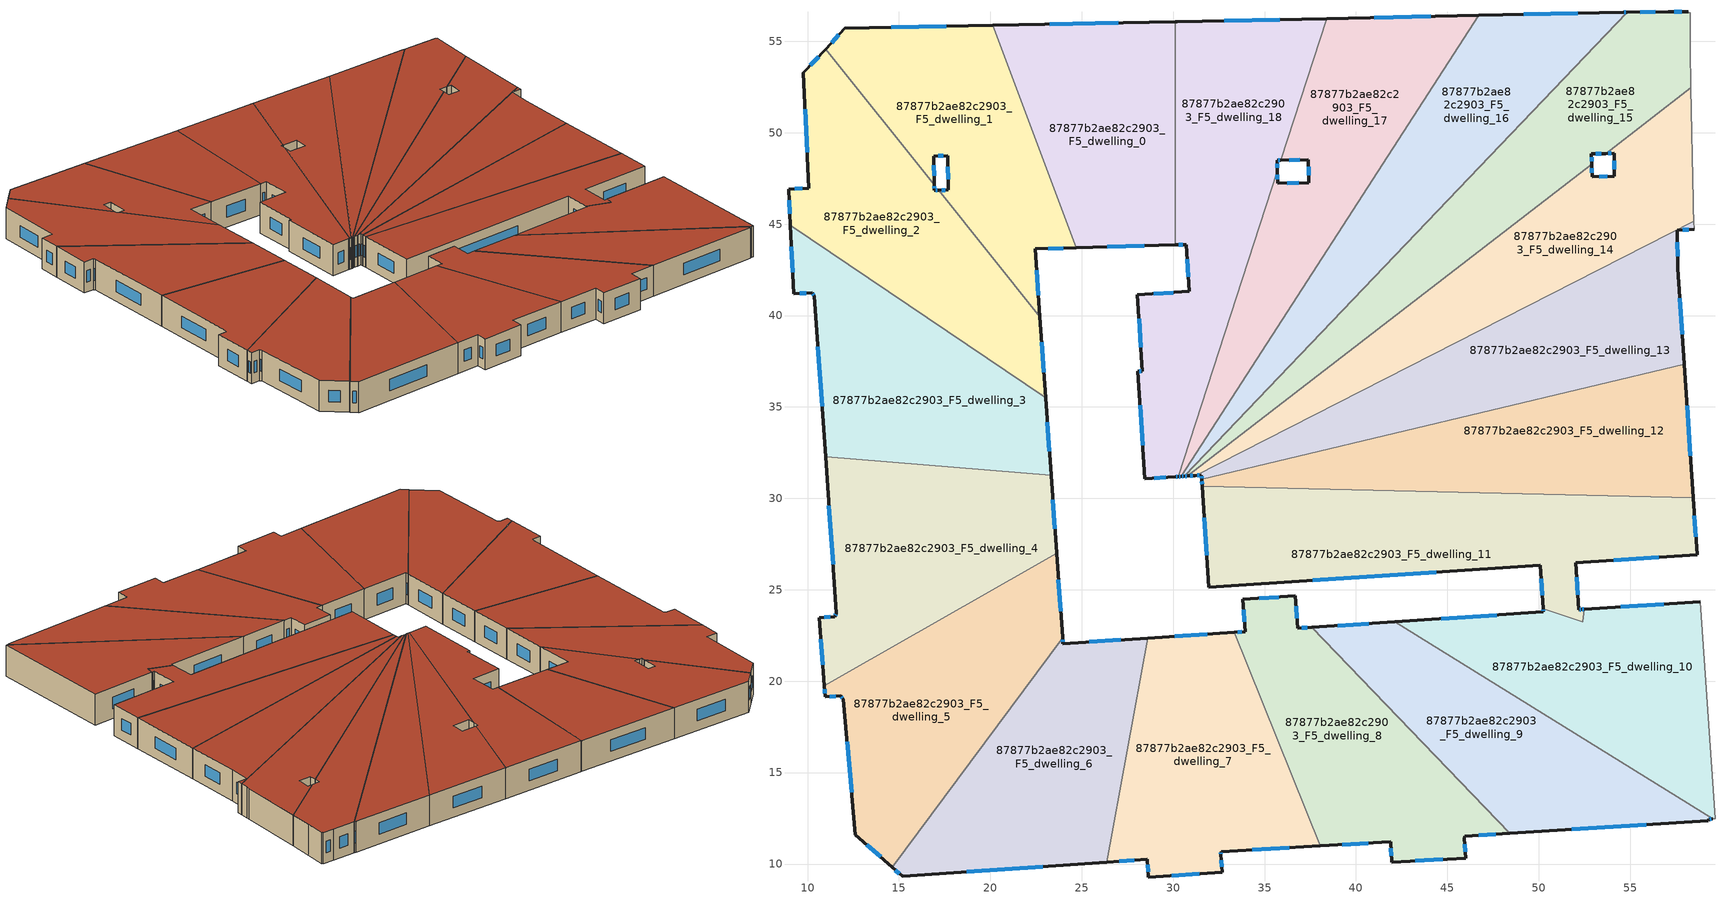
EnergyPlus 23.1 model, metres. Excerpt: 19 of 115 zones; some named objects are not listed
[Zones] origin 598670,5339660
87877b2ae82c2903_F5_dwelling_0
 floor to 87877b2ae82c2903_F4_dwelling_0 (EU_floor_Construction): 30.12,56.07 30.12,43.87 24.7,43.71 20.13,55.88 z15
 wall outside (EU_wall_Construction): 24.7,43.71 30.12,43.87 / 30.12,56.07 20.13,55.88 z15:18
 wall to 87877b2ae82c2903_F5_dwelling_18 (EU_wall_Construction): 30.12,43.87 30.12,56.07 z15:18
 wall to 87877b2ae82c2903_F5_dwelling_1 (EU_wall_Construction): 20.13,55.88 24.7,43.71 z15:18
 window (EU_Window_Construction): 26.4,43.76 28.42,43.82 / 26.99,56.01 23.26,55.94 z15.94:17.06
 roof outside (EU_roof_Construction): 30.12,43.87 30.12,56.07 20.13,55.88 24.7,43.71 z18
87877b2ae82c2903_F5_dwelling_1
 floor to 87877b2ae82c2903_F4_dwelling_1 (EU_floor_Construction): 20.13,55.88 24.7,43.71 22.45,43.64 22.72,39.94 17.17,46.86 17.71,46.87 17.67,48.74 16.9,48.73 16.93,47.16 10.99,54.58 12.05,55.72 z15
 wall outside (EU_wall_Construction): 22.72,39.94 22.45,43.64 24.7,43.71 / 16.93,47.16 16.9,48.73 17.67,48.74 17.71,46.87 17.17,46.86 / 20.13,55.88 12.05,55.72 10.99,54.58 z15:18
 wall to 87877b2ae82c2903_F5_dwelling_2 (EU_wall_Construction): 17.17,46.86 22.72,39.94 / 10.99,54.58 16.93,47.16 z15:18
 window (EU_Window_Construction): 22.63,41.1 22.54,42.48 / 17.54,46.87 17.34,46.86 / 17.68,48.15 17.7,47.46 / 17.14,48.73 17.42,48.73 / 16.92,47.65 16.91,48.23 / 11.71,55.36 11.32,54.93 / 17.6,55.83 14.58,55.77 / 23.16,43.66 24,43.69 z15.94:17.06
 roof outside (EU_roof_Construction): 22.72,39.94 22.45,43.64 24.7,43.71 20.13,55.88 12.05,55.72 10.99,54.58 16.93,47.16 16.9,48.73 17.67,48.74 17.71,46.87 17.17,46.86 z18
87877b2ae82c2903_F5_dwelling_10
 floor to 87877b2ae82c2903_F4_dwelling_10 (EU_floor_Construction): 58.83,24.35 59.64,12.47 59.5,12.47 42.12,23.25 50.25,23.79 50.23,23.96 52.4,23.24 52.5,23.93 z15
 wall outside (EU_wall_Construction): 50.23,23.96 50.25,23.79 42.12,23.25 / 58.83,24.35 52.5,23.93 z15:18
 wall to 87877b2ae82c2903_F5_dwelling_11 (EU_wall_Construction): 52.5,23.93 52.4,23.24 52.38,23.25 50.23,23.96 z15:18
 wall adiabatic (EU_wall_Construction): 59.5,12.47 59.64,12.47 58.83,24.35 z15:18
 wall to 87877b2ae82c2903_F5_dwelling_9 (EU_wall_Construction): 42.12,23.25 59.5,12.47 z15:18
 window (EU_Window_Construction): 47.7,23.62 44.67,23.42 / 50.24,23.91 50.24,23.84 / 56.85,24.22 54.49,24.06 z15.94:17.06
 roof outside (EU_roof_Construction): 59.64,12.47 58.83,24.35 52.5,23.93 52.4,23.24 50.23,23.96 50.25,23.79 42.12,23.25 59.5,12.47 z18
87877b2ae82c2903_F5_dwelling_11
 floor to 87877b2ae82c2903_F4_dwelling_11 (EU_floor_Construction): 58.45,30.03 58.66,26.92 52.01,26.48 52.18,23.91 52.33,23.92 52.5,23.93 52.4,23.24 52.38,23.25 50.23,23.96 50.07,26.35 31.95,25.15 31.59,30.66 z15
 wall outside (EU_wall_Construction): 31.59,30.66 31.95,25.15 50.07,26.35 50.23,23.96 / 52.5,23.93 52.33,23.92 52.18,23.91 52.01,26.48 58.66,26.92 58.45,30.03 z15:18
 wall to 87877b2ae82c2903_F5_dwelling_12 (EU_wall_Construction): 58.45,30.03 31.59,30.66 z15:18
 window (EU_Window_Construction): 50.12,25.6 50.18,24.71 / 37.63,25.53 44.39,25.97 / 31.7,28.94 31.84,26.88 / 58.59,27.89 58.52,29.06 / 54.09,26.62 56.58,26.78 / 52.13,24.72 52.06,25.68 / 52.28,23.92 52.23,23.92 / 52.45,23.93 52.38,23.93 z15.94:17.06
 roof outside (EU_roof_Construction): 58.66,26.92 58.45,30.03 31.59,30.66 31.95,25.15 50.07,26.35 50.23,23.96 52.38,23.25 52.4,23.24 52.5,23.93 52.33,23.92 52.18,23.91 52.01,26.48 z18
87877b2ae82c2903_F5_dwelling_12
 floor to 87877b2ae82c2903_F4_dwelling_12 (EU_floor_Construction): 57.95,37.35 58.45,30.03 31.59,30.66 31.56,31.04 z15
 wall outside (EU_wall_Construction): 31.56,31.04 31.59,30.66 / 58.45,30.03 57.95,37.35 z15:18
 wall to 87877b2ae82c2903_F5_dwelling_13 (EU_wall_Construction): 57.95,37.35 31.56,31.04 z15:18
 window (EU_Window_Construction): 31.57,30.92 31.58,30.78 / 58.29,32.33 58.11,35.05 z15.94:17.06
 roof outside (EU_roof_Construction): 58.45,30.03 57.95,37.35 31.56,31.04 31.59,30.66 z18
87877b2ae82c2903_F5_dwelling_13
 floor to 87877b2ae82c2903_F4_dwelling_13 (EU_floor_Construction): 58.48,45.16 58.49,44.71 57.58,44.67 57.6,42.58 57.95,37.35 31.56,31.04 31.55,31.27 31.2,31.25 z15
 wall outside (EU_wall_Construction): 57.95,37.35 57.6,42.58 57.58,44.67 58.49,44.71 / 31.2,31.25 31.55,31.27 31.56,31.04 z15:18
 wall to 87877b2ae82c2903_F5_dwelling_14 (EU_wall_Construction): 58.48,45.16 31.2,31.25 z15:18
 wall adiabatic (EU_wall_Construction): 58.49,44.71 58.48,45.16 z15:18
 window (EU_Window_Construction): 57.59,43.24 57.59,44.02 / 57.84,38.99 57.71,40.94 / 31.55,31.2 31.56,31.11 / 31.31,31.26 31.44,31.27 / 57.87,44.69 58.21,44.7 z15.94:17.06
 roof outside (EU_roof_Construction): 57.95,37.35 57.6,42.58 57.58,44.67 58.49,44.71 58.48,45.16 31.2,31.25 31.55,31.27 31.56,31.04 z18
87877b2ae82c2903_F5_dwelling_14
 floor to 87877b2ae82c2903_F4_dwelling_14 (EU_floor_Construction): 58.32,52.46 58.45,46.28 58.46,45.89 58.48,45.16 31.2,31.25 30.8,31.22 52.9,48.27 52.91,47.59 54.14,47.61 54.12,48.87 53.67,48.86 z15
 wall outside (EU_wall_Construction): 30.8,31.22 31.2,31.25 / 53.67,48.86 54.12,48.87 54.14,47.61 52.91,47.59 52.9,48.27 z15:18
 wall adiabatic (EU_wall_Construction): 58.48,45.16 58.46,45.89 58.45,46.28 58.32,52.46 z15:18
 wall to 87877b2ae82c2903_F5_dwelling_15 (EU_wall_Construction): 52.9,48.27 30.8,31.22 / 58.32,52.46 53.67,48.86 z15:18
 window (EU_Window_Construction): 30.93,31.23 31.08,31.24 / 52.91,47.8 52.9,48.06 / 53.76,47.61 53.3,47.6 / 54.13,48.48 54.13,48.01 / 53.81,48.87 53.98,48.87 z15.94:17.06
 roof outside (EU_roof_Construction): 58.48,45.16 58.46,45.89 58.45,46.28 58.32,52.46 53.67,48.86 54.12,48.87 54.14,47.61 52.91,47.59 52.9,48.27 30.8,31.22 31.2,31.25 z18
87877b2ae82c2903_F5_dwelling_15
 floor to 87877b2ae82c2903_F4_dwelling_15 (EU_floor_Construction): 58.29,56.56 58.28,54.58 58.32,52.46 53.67,48.86 52.88,48.84 52.9,48.27 30.8,31.22 30.61,31.21 54.84,56.59 57.08,56.61 58.18,56.63 58.18,56.56 z15
 wall outside (EU_wall_Construction): 52.9,48.27 52.88,48.84 53.67,48.86 / 30.61,31.21 30.8,31.22 / 58.18,56.63 57.08,56.61 54.84,56.59 z15:18
 wall adiabatic (EU_wall_Construction): 58.32,52.46 58.28,54.58 58.29,56.56 58.18,56.56 58.18,56.63 z15:18
 wall to 87877b2ae82c2903_F5_dwelling_16 (EU_wall_Construction): 54.84,56.59 30.61,31.21 z15:18
 window (EU_Window_Construction): 53.13,48.85 53.42,48.86 / 52.89,48.45 52.88,48.66 / 30.67,31.22 30.74,31.22 / 56.38,56.61 55.54,56.6 / 57.83,56.62 57.42,56.62 z15.94:17.06
 roof outside (EU_roof_Construction): 52.9,48.27 52.88,48.84 53.67,48.86 58.32,52.46 58.28,54.58 58.29,56.56 58.18,56.56 58.18,56.63 57.08,56.61 54.84,56.59 30.61,31.21 30.8,31.22 z18
87877b2ae82c2903_F5_dwelling_16
 floor to 87877b2ae82c2903_F4_dwelling_16 (EU_floor_Construction): 54.84,56.59 30.61,31.21 30.44,31.2 46.7,56.42 54.61,56.59 z15
 wall outside (EU_wall_Construction): 30.44,31.2 30.61,31.21 / 54.84,56.59 54.61,56.59 46.7,56.42 z15:18
 wall to 87877b2ae82c2903_F5_dwelling_17 (EU_wall_Construction): 46.7,56.42 30.44,31.2 z15:18
 window (EU_Window_Construction): 30.5,31.2 30.56,31.21 / 52.13,56.54 49.18,56.47 / 54.77,56.59 54.68,56.59 z15.94:17.06
 roof outside (EU_roof_Construction): 30.61,31.21 54.84,56.59 54.61,56.59 46.7,56.42 30.44,31.2 z18
87877b2ae82c2903_F5_dwelling_17
 floor to 87877b2ae82c2903_F4_dwelling_17 (EU_floor_Construction): 46.7,56.42 30.44,31.2 30.28,31.19 35.7,47.91 35.71,47.23 37.42,47.27 37.4,48.53 35.89,48.5 38.4,56.25 z15
 wall outside (EU_wall_Construction): 30.28,31.19 30.44,31.2 / 35.89,48.5 37.4,48.53 37.42,47.27 35.71,47.23 35.7,47.91 / 46.7,56.42 38.4,56.25 z15:18
 wall to 87877b2ae82c2903_F5_dwelling_18 (EU_wall_Construction): 35.7,47.91 30.28,31.19 / 38.4,56.25 35.89,48.5 z15:18
 window (EU_Window_Construction): 30.33,31.19 30.39,31.2 / 35.71,47.44 35.7,47.7 / 36.88,47.26 36.25,47.25 / 37.4,48.14 37.41,47.67 / 36.36,48.51 36.92,48.52 / 44.1,56.37 41,56.3 z15.94:17.06
 roof outside (EU_roof_Construction): 30.44,31.2 46.7,56.42 38.4,56.25 35.89,48.5 37.4,48.53 37.42,47.27 35.71,47.23 35.7,47.91 30.28,31.19 z18
87877b2ae82c2903_F5_dwelling_18
 floor to 87877b2ae82c2903_F4_dwelling_18 (EU_floor_Construction): 38.4,56.25 35.89,48.5 35.69,48.49 35.7,47.91 30.28,31.19 30.12,31.18 28.45,31.07 28.07,36.94 28.32,36.96 28.05,41.13 30.89,41.32 30.72,43.89 30.12,43.87 30.12,56.07 30.23,56.07 z15
 wall outside (EU_wall_Construction): 30.12,43.87 30.72,43.89 30.89,41.32 28.05,41.13 28.32,36.96 28.07,36.94 28.45,31.07 30.12,31.18 30.28,31.19 / 38.4,56.25 30.23,56.07 30.12,56.07 / 35.7,47.91 35.69,48.49 35.89,48.5 z15:18
 window (EU_Window_Construction): 28.13,39.83 28.23,38.27 / 30,41.26 28.94,41.19 / 30.77,43.08 30.84,42.12 / 30.31,43.87 30.53,43.88 / 35.84,56.19 32.79,56.12 / 35.75,48.49 35.83,48.5 / 35.69,48.09 35.69,48.31 / 30.17,31.18 30.23,31.19 / 28.97,31.1 29.6,31.14 / 28.19,35.1 28.33,32.91 / 28.24,36.95 28.15,36.95 z15.94:17.06
 roof outside (EU_roof_Construction): 30.28,31.19 35.7,47.91 35.69,48.49 35.89,48.5 38.4,56.25 30.23,56.07 30.12,56.07 30.12,43.87 30.72,43.89 30.89,41.32 28.05,41.13 28.32,36.96 28.07,36.94 28.45,31.07 30.12,31.18 z18
87877b2ae82c2903_F5_dwelling_2
 floor to 87877b2ae82c2903_F4_dwelling_2 (EU_floor_Construction): 16.93,47.16 16.94,46.86 17.17,46.86 22.72,39.94 23.03,35.49 9.06,44.94 8.96,46.92 10.07,46.97 9.78,53.27 10.99,54.58 z15
 wall outside (EU_wall_Construction): 10.99,54.58 9.78,53.27 10.07,46.97 8.96,46.92 9.06,44.94 / 17.17,46.86 16.94,46.86 16.93,47.16 / 23.03,35.49 22.72,39.94 z15:18
 wall to 87877b2ae82c2903_F5_dwelling_3 (EU_wall_Construction): 9.06,44.94 23.03,35.49 z15:18
 window (EU_Window_Construction): 9.87,51.3 9.98,48.94 / 10.61,54.17 10.16,53.68 / 16.94,46.95 16.93,47.06 / 17.1,46.86 17.01,46.86 / 22.93,36.89 22.81,38.54 / 8.99,46.3 9.03,45.56 / 9.72,46.95 9.31,46.93 z15.94:17.06
 roof outside (EU_roof_Construction): 23.03,35.49 22.72,39.94 17.17,46.86 16.94,46.86 16.93,47.16 10.99,54.58 9.78,53.27 10.07,46.97 8.96,46.92 9.06,44.94 z18
87877b2ae82c2903_F5_dwelling_3
 floor to 87877b2ae82c2903_F4_dwelling_3 (EU_floor_Construction): 23.03,35.49 23.32,31.26 10.98,32.27 10.37,41.06 10.25,41.24 9.25,41.19 9.06,44.94 z15
 wall outside (EU_wall_Construction): 9.06,44.94 9.25,41.19 10.25,41.24 10.37,41.06 10.98,32.27 / 23.32,31.26 23.03,35.49 z15:18
 wall to 87877b2ae82c2903_F5_dwelling_4 (EU_wall_Construction): 10.98,32.27 23.32,31.26 z15:18
 window (EU_Window_Construction): 9.56,41.21 9.93,41.23 / 9.12,43.76 9.19,42.37 / 23.23,32.58 23.12,34.16 / 10.56,38.31 10.79,35.03 / 10.29,41.19 10.33,41.12 z15.94:17.06
 roof outside (EU_roof_Construction): 23.32,31.26 23.03,35.49 9.06,44.94 9.25,41.19 10.25,41.24 10.37,41.06 10.98,32.27 z18
87877b2ae82c2903_F5_dwelling_4
 floor to 87877b2ae82c2903_F4_dwelling_4 (EU_floor_Construction): 23.32,31.26 23.62,26.99 10.92,19.74 10.65,23.47 11.49,23.54 11.58,23.73 10.98,32.27 z15
 wall outside (EU_wall_Construction): 10.98,32.27 11.58,23.73 11.49,23.54 10.65,23.47 10.92,19.74 / 23.62,26.99 23.32,31.26 z15:18
 wall to 87877b2ae82c2903_F5_dwelling_5 (EU_wall_Construction): 10.92,19.74 23.62,26.99 z15:18
 window (EU_Window_Construction): 11.55,23.67 11.52,23.6 / 11.17,29.59 11.39,26.41 / 23.53,28.33 23.42,29.92 / 10.73,22.3 10.83,20.91 / 11.23,23.51 10.91,23.49 z15.94:17.06
 roof outside (EU_roof_Construction): 23.62,26.99 23.32,31.26 10.98,32.27 11.58,23.73 11.49,23.54 10.65,23.47 10.92,19.74 z18
87877b2ae82c2903_F5_dwelling_5
 floor to 87877b2ae82c2903_F4_dwelling_5 (EU_floor_Construction): 23.62,26.99 23.95,22.38 14.63,9.83 12.62,11.6 11.95,19.01 11.81,19.2 10.96,19.14 10.92,19.74 z15
 wall outside (EU_wall_Construction): 10.92,19.74 10.96,19.14 11.81,19.2 11.95,19.01 12.62,11.6 14.63,9.83 / 23.95,22.38 23.62,26.99 z15:18
 wall to 87877b2ae82c2903_F5_dwelling_6 (EU_wall_Construction): 14.63,9.83 23.95,22.38 z15:18
 window (EU_Window_Construction): 11.86,19.14 11.91,19.07 / 11.23,19.16 11.54,19.18 / 10.93,19.55 10.95,19.33 / 23.85,23.83 23.72,25.55 / 13.25,11.04 14,10.39 / 12.16,16.69 12.41,13.92 z15.94:17.06
 roof outside (EU_roof_Construction): 14.63,9.83 23.95,22.38 23.62,26.99 10.92,19.74 10.96,19.14 11.81,19.2 11.95,19.01 12.62,11.6 z18
87877b2ae82c2903_F5_dwelling_6
 floor to 87877b2ae82c2903_F4_dwelling_6 (EU_floor_Construction): 28.6,22.36 26.36,10.11 15.21,9.32 14.63,9.83 23.95,22.38 23.97,22.05 z15
 wall outside (EU_wall_Construction): 28.6,22.36 23.97,22.05 23.95,22.38 / 14.63,9.83 15.21,9.32 26.36,10.11 z15:18
 wall to 87877b2ae82c2903_F5_dwelling_7 (EU_wall_Construction): 26.36,10.11 28.6,22.36 z15:18
 window (EU_Window_Construction): 23.96,22.16 23.95,22.28 / 27.15,22.26 25.42,22.15 / 18.71,9.57 22.87,9.86 / 14.81,9.67 15.03,9.48 z15.94:17.06
 roof outside (EU_roof_Construction): 26.36,10.11 28.6,22.36 23.97,22.05 23.95,22.38 14.63,9.83 15.21,9.32 z18
87877b2ae82c2903_F5_dwelling_7
 floor to 87877b2ae82c2903_F4_dwelling_7 (EU_floor_Construction): 33.35,22.67 38.05,10.99 32.62,10.67 32.61,10.52 32.69,9.56 28.65,9.27 28.58,10.26 26.36,10.11 28.6,22.36 z15
 wall outside (EU_wall_Construction): 26.36,10.11 28.58,10.26 28.65,9.27 32.69,9.56 32.61,10.52 32.62,10.67 38.05,10.99 / 33.35,22.67 28.6,22.36 z15:18
 wall to 87877b2ae82c2903_F5_dwelling_8 (EU_wall_Construction): 38.05,10.99 33.35,22.67 z15:18
 window (EU_Window_Construction): 32.66,9.86 32.63,10.22 / 29.92,9.36 31.42,9.47 / 28.6,9.95 28.63,9.58 / 27.06,10.16 27.88,10.22 / 31.86,22.57 30.09,22.45 / 34.32,10.77 36.34,10.89 / 32.61,10.57 32.62,10.62 z15.94:17.06
 roof outside (EU_roof_Construction): 38.05,10.99 33.35,22.67 28.6,22.36 26.36,10.11 28.58,10.26 28.65,9.27 32.69,9.56 32.61,10.52 32.62,10.67 z18
87877b2ae82c2903_F5_dwelling_8
 floor to 87877b2ae82c2903_F4_dwelling_8 (EU_floor_Construction): 37.57,22.95 48.4,11.68 45.96,11.52 45.94,11.42 46,10.33 41.96,10.1 41.89,11.21 38.05,10.99 33.35,22.67 33.94,22.71 33.82,24.47 36.68,24.66 36.8,22.9 z15
 wall outside (EU_wall_Construction): 38.05,10.99 41.89,11.21 41.96,10.1 46,10.33 45.94,11.42 45.96,11.52 48.4,11.68 / 37.57,22.95 36.8,22.9 36.68,24.66 33.82,24.47 33.94,22.71 33.35,22.67 z15:18
 wall to 87877b2ae82c2903_F5_dwelling_9 (EU_wall_Construction): 48.4,11.68 37.57,22.95 z15:18
 window (EU_Window_Construction): 43.23,10.17 44.74,10.25 / 41.91,10.86 41.94,10.45 / 39.25,11.06 40.68,11.14 / 33.75,22.69 33.53,22.68 / 33.85,23.92 33.9,23.26 / 35.78,24.6 34.71,24.53 / 36.77,23.45 36.72,24.11 / 37.33,22.93 37.04,22.91 / 46.73,11.57 47.64,11.63 / 45.98,10.67 45.96,11.08 z15.94:17.06
 roof outside (EU_roof_Construction): 48.4,11.68 37.57,22.95 36.8,22.9 36.68,24.66 33.82,24.47 33.94,22.71 33.35,22.67 38.05,10.99 41.89,11.21 41.96,10.1 46,10.33 45.94,11.42 45.96,11.52 z18
87877b2ae82c2903_F5_dwelling_9
 floor to 87877b2ae82c2903_F4_dwelling_9 (EU_floor_Construction): 59.5,12.47 59.3,12.46 59.28,12.37 48.4,11.68 37.57,22.95 42.12,23.25 z15
 wall outside (EU_wall_Construction): 48.4,11.68 59.28,12.37 59.3,12.46 59.5,12.47 / 42.12,23.25 37.57,22.95 z15:18
 window (EU_Window_Construction): 51.81,11.89 55.87,12.15 / 40.7,23.16 39,23.04 / 59.37,12.46 59.44,12.46 z15.94:17.06
 roof outside (EU_roof_Construction): 59.28,12.37 59.3,12.46 59.5,12.47 42.12,23.25 37.57,22.95 48.4,11.68 z18
[Building]
EU S2 Campaign: North Axis=0; Terrain=City; Solar Distribution=FullExterior
[Site:Location]
Vienna: Latitude=48; Longitude=16.5; Time Zone=1; Elevation=183
[SizingPeriod:WeatherFileDays]
AnnualSizingPeriod: Begin Month=1; Begin Day of Month=1; End Month=12; End Day of Month=31; Day of Week for Start Day=Monday; Use Weather File Daylight Saving Period=No; Use Weather File Rain and Snow Indicators=No
[MATERIAL]
EU_InternalMass_Material: Roughness=MediumRough; Thickness=0.1; Conductivity=1; Density=1800; Specific Heat=900; Thermal Absorptance=0.9; Solar Absorptance=0.7; Visible Absorptance=0.7
[MATERIAL:NOMASS] Roughness=MediumRough; Thermal Absorptance=0.9; Solar Absorptance=0.7; Visible Absorptance=0.7
Name | Thermal Resistance
EU_wall_NoMass | 0.914258
EU_roof_NoMass | 0.954009
EU_floor_NoMass | 1.09711
[WINDOWMATERIAL:SIMPLEGLAZINGSYSTEM]
EU_Window_SimpleGlazing: UFactor=2.09642; Solar Heat Gain Coefficient=0.65; Visible Transmittance=0.65
[CONSTRUCTION]
EU_wall_Construction: EU_wall_NoMass
EU_roof_Construction: EU_roof_NoMass
EU_floor_Construction: EU_floor_NoMass
EU_Window_Construction: EU_Window_SimpleGlazing
EU_InternalMass_Construction: EU_InternalMass_Material
[ZONE] Type=1; Multiplier=1; Ceiling Height=autocalculate; Floor Area=autocalculate; Part of Total Floor Area=Yes
Name | Volume
87877b2ae82c2903_F5_dwelling_0 | 282.808
87877b2ae82c2903_F5_dwelling_1 | 282.584
87877b2ae82c2903_F5_dwelling_10 | 299.655
87877b2ae82c2903_F5_dwelling_11 | 363.915
87877b2ae82c2903_F5_dwelling_12 | 309.502
87877b2ae82c2903_F5_dwelling_13 | 309.541
87877b2ae82c2903_F5_dwelling_14 | 309.483
87877b2ae82c2903_F5_dwelling_15 | 309.493
87877b2ae82c2903_F5_dwelling_16 | 309.515
87877b2ae82c2903_F5_dwelling_17 | 309.532
87877b2ae82c2903_F5_dwelling_18 | 366.793
87877b2ae82c2903_F5_dwelling_2 | 307.08
87877b2ae82c2903_F5_dwelling_3 | 308.314
87877b2ae82c2903_F5_dwelling_4 | 309.528
87877b2ae82c2903_F5_dwelling_5 | 309.508
87877b2ae82c2903_F5_dwelling_6 | 309.536
87877b2ae82c2903_F5_dwelling_7 | 308.818
87877b2ae82c2903_F5_dwelling_8 | 291.781
87877b2ae82c2903_F5_dwelling_9 | 283.45
[INTERNALMASS] Construction=EU_InternalMass_Construction
Name | Zone or ZoneList | Surface Area
87877b2ae82c2903_F5_dwelling_0_EU_InternalMass | 87877b2ae82c2903_F5_dwelling_0 | 94.27
87877b2ae82c2903_F5_dwelling_1_EU_InternalMass | 87877b2ae82c2903_F5_dwelling_1 | 94.1998
87877b2ae82c2903_F5_dwelling_2_EU_InternalMass | 87877b2ae82c2903_F5_dwelling_2 | 102.36
87877b2ae82c2903_F5_dwelling_3_EU_InternalMass | 87877b2ae82c2903_F5_dwelling_3 | 102.771
87877b2ae82c2903_F5_dwelling_4_EU_InternalMass | 87877b2ae82c2903_F5_dwelling_4 | 103.176
87877b2ae82c2903_F5_dwelling_5_EU_InternalMass | 87877b2ae82c2903_F5_dwelling_5 | 103.17
87877b2ae82c2903_F5_dwelling_6_EU_InternalMass | 87877b2ae82c2903_F5_dwelling_6 | 103.179
87877b2ae82c2903_F5_dwelling_7_EU_InternalMass | 87877b2ae82c2903_F5_dwelling_7 | 102.939
87877b2ae82c2903_F5_dwelling_8_EU_InternalMass | 87877b2ae82c2903_F5_dwelling_8 | 97.2613
87877b2ae82c2903_F5_dwelling_9_EU_InternalMass | 87877b2ae82c2903_F5_dwelling_9 | 94.4835
87877b2ae82c2903_F5_dwelling_10_EU_InternalMass | 87877b2ae82c2903_F5_dwelling_10 | 99.8838
87877b2ae82c2903_F5_dwelling_11_EU_InternalMass | 87877b2ae82c2903_F5_dwelling_11 | 121.304
87877b2ae82c2903_F5_dwelling_12_EU_InternalMass | 87877b2ae82c2903_F5_dwelling_12 | 103.167
87877b2ae82c2903_F5_dwelling_13_EU_InternalMass | 87877b2ae82c2903_F5_dwelling_13 | 103.18
87877b2ae82c2903_F5_dwelling_14_EU_InternalMass | 87877b2ae82c2903_F5_dwelling_14 | 103.161
87877b2ae82c2903_F5_dwelling_15_EU_InternalMass | 87877b2ae82c2903_F5_dwelling_15 | 103.164
87877b2ae82c2903_F5_dwelling_16_EU_InternalMass | 87877b2ae82c2903_F5_dwelling_16 | 103.172
87877b2ae82c2903_F5_dwelling_17_EU_InternalMass | 87877b2ae82c2903_F5_dwelling_17 | 103.177
87877b2ae82c2903_F5_dwelling_18_EU_InternalMass | 87877b2ae82c2903_F5_dwelling_18 | 122.264
[OTHEREQUIPMENT] Fuel Type=Electricity; Design Level Calculation Method=Watts/Area; Power per Zone Floor Area=1; Fraction Latent=0; Fraction Radiant=0; Fraction Lost=0; Carbon Dioxide Generation Rate=0; EndUse Subcategory=EU_Step8_InternalGains
Name | Zone or ZoneList or Space or SpaceList | Schedule
EU_Step8_InternalGain_87877b2ae82c2903_F5_dwelling_0_f000 | 87877b2ae82c2903_F5_dwelling_0 | EU_Step8_GainSchedule_87877b2ae82c2903_F5_dwelling_0_f000
EU_Step8_InternalGain_87877b2ae82c2903_F5_dwelling_1_f000 | 87877b2ae82c2903_F5_dwelling_1 | EU_Step8_GainSchedule_87877b2ae82c2903_F5_dwelling_1_f000
EU_Step8_InternalGain_87877b2ae82c2903_F5_dwelling_2_f000 | 87877b2ae82c2903_F5_dwelling_2 | EU_Step8_GainSchedule_87877b2ae82c2903_F5_dwelling_2_f000
EU_Step8_InternalGain_87877b2ae82c2903_F5_dwelling_3_f000 | 87877b2ae82c2903_F5_dwelling_3 | EU_Step8_GainSchedule_87877b2ae82c2903_F5_dwelling_3_f000
EU_Step8_InternalGain_87877b2ae82c2903_F5_dwelling_4_f000 | 87877b2ae82c2903_F5_dwelling_4 | EU_Step8_GainSchedule_87877b2ae82c2903_F5_dwelling_4_f000
EU_Step8_InternalGain_87877b2ae82c2903_F5_dwelling_5_f000 | 87877b2ae82c2903_F5_dwelling_5 | EU_Step8_GainSchedule_87877b2ae82c2903_F5_dwelling_5_f000
EU_Step8_InternalGain_87877b2ae82c2903_F5_dwelling_6_f000 | 87877b2ae82c2903_F5_dwelling_6 | EU_Step8_GainSchedule_87877b2ae82c2903_F5_dwelling_6_f000
EU_Step8_InternalGain_87877b2ae82c2903_F5_dwelling_7_f000 | 87877b2ae82c2903_F5_dwelling_7 | EU_Step8_GainSchedule_87877b2ae82c2903_F5_dwelling_7_f000
EU_Step8_InternalGain_87877b2ae82c2903_F5_dwelling_8_f000 | 87877b2ae82c2903_F5_dwelling_8 | EU_Step8_GainSchedule_87877b2ae82c2903_F5_dwelling_8_f000
EU_Step8_InternalGain_87877b2ae82c2903_F5_dwelling_9_f000 | 87877b2ae82c2903_F5_dwelling_9 | EU_Step8_GainSchedule_87877b2ae82c2903_F5_dwelling_9_f000
EU_Step8_InternalGain_87877b2ae82c2903_F5_dwelling_10_f000 | 87877b2ae82c2903_F5_dwelling_10 | EU_Step8_GainSchedule_87877b2ae82c2903_F5_dwelling_10_f000
EU_Step8_InternalGain_87877b2ae82c2903_F5_dwelling_11_f000 | 87877b2ae82c2903_F5_dwelling_11 | EU_Step8_GainSchedule_87877b2ae82c2903_F5_dwelling_11_f000
EU_Step8_InternalGain_87877b2ae82c2903_F5_dwelling_12_f000 | 87877b2ae82c2903_F5_dwelling_12 | EU_Step8_GainSchedule_87877b2ae82c2903_F5_dwelling_12_f000
EU_Step8_InternalGain_87877b2ae82c2903_F5_dwelling_13_f000 | 87877b2ae82c2903_F5_dwelling_13 | EU_Step8_GainSchedule_87877b2ae82c2903_F5_dwelling_13_f000
EU_Step8_InternalGain_87877b2ae82c2903_F5_dwelling_14_f000 | 87877b2ae82c2903_F5_dwelling_14 | EU_Step8_GainSchedule_87877b2ae82c2903_F5_dwelling_14_f000
EU_Step8_InternalGain_87877b2ae82c2903_F5_dwelling_15_f000 | 87877b2ae82c2903_F5_dwelling_15 | EU_Step8_GainSchedule_87877b2ae82c2903_F5_dwelling_15_f000
EU_Step8_InternalGain_87877b2ae82c2903_F5_dwelling_16_f000 | 87877b2ae82c2903_F5_dwelling_16 | EU_Step8_GainSchedule_87877b2ae82c2903_F5_dwelling_16_f000
EU_Step8_InternalGain_87877b2ae82c2903_F5_dwelling_17_f000 | 87877b2ae82c2903_F5_dwelling_17 | EU_Step8_GainSchedule_87877b2ae82c2903_F5_dwelling_17_f000
EU_Step8_InternalGain_87877b2ae82c2903_F5_dwelling_18_f000 | 87877b2ae82c2903_F5_dwelling_18 | EU_Step8_GainSchedule_87877b2ae82c2903_F5_dwelling_18_f000
[ZONEVENTILATION:DESIGNFLOWRATE] Schedule=EU_AlwaysOn; Design Flow Rate Calculation Method=AirChanges/Hour; Air Changes per Hour=0.546891; Ventilation Type=Natural; Fan Pressure Rise=0; Fan Total Efficiency=1; Constant Term Coefficient=1; Temperature Term Coefficient=0; Velocity Term Coefficient=0; Velocity Squared Term Coefficient=0; Minimum Indoor Temperature=-100; Maximum Indoor Temperature=100; Delta Temperature=-100; Minimum Outdoor Temperature=-100; Maximum Outdoor Temperature=100; Maximum Wind Speed=40
Name | Zone or ZoneList or Space or SpaceList
EU_ConstantAir_87877b2ae82c2903_F5_dwelling_0 | 87877b2ae82c2903_F5_dwelling_0
EU_ConstantAir_87877b2ae82c2903_F5_dwelling_1 | 87877b2ae82c2903_F5_dwelling_1
EU_ConstantAir_87877b2ae82c2903_F5_dwelling_2 | 87877b2ae82c2903_F5_dwelling_2
EU_ConstantAir_87877b2ae82c2903_F5_dwelling_3 | 87877b2ae82c2903_F5_dwelling_3
EU_ConstantAir_87877b2ae82c2903_F5_dwelling_4 | 87877b2ae82c2903_F5_dwelling_4
EU_ConstantAir_87877b2ae82c2903_F5_dwelling_5 | 87877b2ae82c2903_F5_dwelling_5
EU_ConstantAir_87877b2ae82c2903_F5_dwelling_6 | 87877b2ae82c2903_F5_dwelling_6
EU_ConstantAir_87877b2ae82c2903_F5_dwelling_7 | 87877b2ae82c2903_F5_dwelling_7
EU_ConstantAir_87877b2ae82c2903_F5_dwelling_8 | 87877b2ae82c2903_F5_dwelling_8
EU_ConstantAir_87877b2ae82c2903_F5_dwelling_9 | 87877b2ae82c2903_F5_dwelling_9
EU_ConstantAir_87877b2ae82c2903_F5_dwelling_10 | 87877b2ae82c2903_F5_dwelling_10
EU_ConstantAir_87877b2ae82c2903_F5_dwelling_11 | 87877b2ae82c2903_F5_dwelling_11
EU_ConstantAir_87877b2ae82c2903_F5_dwelling_12 | 87877b2ae82c2903_F5_dwelling_12
EU_ConstantAir_87877b2ae82c2903_F5_dwelling_13 | 87877b2ae82c2903_F5_dwelling_13
EU_ConstantAir_87877b2ae82c2903_F5_dwelling_14 | 87877b2ae82c2903_F5_dwelling_14
EU_ConstantAir_87877b2ae82c2903_F5_dwelling_15 | 87877b2ae82c2903_F5_dwelling_15
EU_ConstantAir_87877b2ae82c2903_F5_dwelling_16 | 87877b2ae82c2903_F5_dwelling_16
EU_ConstantAir_87877b2ae82c2903_F5_dwelling_17 | 87877b2ae82c2903_F5_dwelling_17
EU_ConstantAir_87877b2ae82c2903_F5_dwelling_18 | 87877b2ae82c2903_F5_dwelling_18
[HVACTEMPLATE:ZONE:IDEALLOADSAIRSYSTEM] System Availability Schedule=EU_AlwaysOn; Maximum Heating Supply Air Temperature=50; Minimum Cooling Supply Air Temperature=13; Maximum Heating Supply Air Humidity Ratio=0.0156; Minimum Cooling Supply Air Humidity Ratio=0.0077; Heating Limit=NoLimit; Cooling Limit=NoLimit; Heating Availability Schedule=EU_AlwaysOn; Cooling Availability Schedule=EU_CoolingOff; Dehumidification Control Type=ConstantSensibleHeatRatio; Cooling Sensible Heat Ratio=0.7; Dehumidification Setpoint=60; Humidification Control Type=None; Humidification Setpoint=30; Outdoor Air Method=None; Outdoor Air Flow Rate per Person=0.00944; Outdoor Air Flow Rate per Zone Floor Area=0; Outdoor Air Flow Rate per Zone=0; Demand Controlled Ventilation Type=None; Outdoor Air Economizer Type=NoEconomizer; Heat Recovery Type=None; Sensible Heat Recovery Effectiveness=0.7; Latent Heat Recovery Effectiveness=0.65
Name | Template Thermostat
87877b2ae82c2903_F5_dwelling_0 | EU_HeatOnly_87877b2ae82c2903_F5_dwelling_0
87877b2ae82c2903_F5_dwelling_1 | EU_HeatOnly_87877b2ae82c2903_F5_dwelling_1
87877b2ae82c2903_F5_dwelling_2 | EU_HeatOnly_87877b2ae82c2903_F5_dwelling_2
87877b2ae82c2903_F5_dwelling_3 | EU_HeatOnly_87877b2ae82c2903_F5_dwelling_3
87877b2ae82c2903_F5_dwelling_4 | EU_HeatOnly_87877b2ae82c2903_F5_dwelling_4
87877b2ae82c2903_F5_dwelling_5 | EU_HeatOnly_87877b2ae82c2903_F5_dwelling_5
87877b2ae82c2903_F5_dwelling_6 | EU_HeatOnly_87877b2ae82c2903_F5_dwelling_6
87877b2ae82c2903_F5_dwelling_7 | EU_HeatOnly_87877b2ae82c2903_F5_dwelling_7
87877b2ae82c2903_F5_dwelling_8 | EU_HeatOnly_87877b2ae82c2903_F5_dwelling_8
87877b2ae82c2903_F5_dwelling_9 | EU_HeatOnly_87877b2ae82c2903_F5_dwelling_9
87877b2ae82c2903_F5_dwelling_10 | EU_HeatOnly_87877b2ae82c2903_F5_dwelling_10
87877b2ae82c2903_F5_dwelling_11 | EU_HeatOnly_87877b2ae82c2903_F5_dwelling_11
87877b2ae82c2903_F5_dwelling_12 | EU_HeatOnly_87877b2ae82c2903_F5_dwelling_12
87877b2ae82c2903_F5_dwelling_13 | EU_HeatOnly_87877b2ae82c2903_F5_dwelling_13
87877b2ae82c2903_F5_dwelling_14 | EU_HeatOnly_87877b2ae82c2903_F5_dwelling_14
87877b2ae82c2903_F5_dwelling_15 | EU_HeatOnly_87877b2ae82c2903_F5_dwelling_15
87877b2ae82c2903_F5_dwelling_16 | EU_HeatOnly_87877b2ae82c2903_F5_dwelling_16
87877b2ae82c2903_F5_dwelling_17 | EU_HeatOnly_87877b2ae82c2903_F5_dwelling_17
87877b2ae82c2903_F5_dwelling_18 | EU_HeatOnly_87877b2ae82c2903_F5_dwelling_18
[SIZING:ZONE] Zone Cooling Design Supply Air Temperature Input Method=SupplyAirTemperature; Zone Cooling Design Supply Air Temperature=13; Zone Heating Design Supply Air Temperature Input Method=SupplyAirTemperature; Zone Heating Design Supply Air Temperature=50; Zone Cooling Design Supply Air Humidity Ratio=0.008; Zone Heating Design Supply Air Humidity Ratio=0.008; Cooling Design Air Flow Method=DesignDay; Cooling Design Air Flow Rate=0; Cooling Minimum Air Flow per Zone Floor Area=0.000762; Cooling Minimum Air Flow=0; Cooling Minimum Air Flow Fraction=0.2; Heating Design Air Flow Method=DesignDay; Heating Design Air Flow Rate=0; Heating Maximum Air Flow per Zone Floor Area=0.002032; Heating Maximum Air Flow=0.141576; Heating Maximum Air Flow Fraction=0.3; Account for Dedicated Outdoor Air System=No; Dedicated Outdoor Air System Control Strategy=NeutralSupplyAir; Dedicated Outdoor Air Low Setpoint Temperature for Design=autosize; Dedicated Outdoor Air High Setpoint Temperature for Design=autosize; Zone Load Sizing Method=Sensible Load Only No Latent Load; Zone Latent Cooling Design Supply Air Humidity Ratio Input Method=HumidityRatioDifference; Zone Cooling Design Supply Air Humidity Ratio Difference=0.005; Zone Latent Heating Design Supply Air Humidity Ratio Input Method=HumidityRatioDifference; Zone Humidification Design Supply Air Humidity Ratio Difference=0.005
87877b2ae82c2903_F5_dwelling_0; 87877b2ae82c2903_F5_dwelling_1; 87877b2ae82c2903_F5_dwelling_2; 87877b2ae82c2903_F5_dwelling_3; 87877b2ae82c2903_F5_dwelling_4; 87877b2ae82c2903_F5_dwelling_5; 87877b2ae82c2903_F5_dwelling_6; 87877b2ae82c2903_F5_dwelling_7; 87877b2ae82c2903_F5_dwelling_8; 87877b2ae82c2903_F5_dwelling_9; 87877b2ae82c2903_F5_dwelling_10; 87877b2ae82c2903_F5_dwelling_11; 87877b2ae82c2903_F5_dwelling_12; 87877b2ae82c2903_F5_dwelling_13; 87877b2ae82c2903_F5_dwelling_14; 87877b2ae82c2903_F5_dwelling_15; 87877b2ae82c2903_F5_dwelling_16; 87877b2ae82c2903_F5_dwelling_17; 87877b2ae82c2903_F5_dwelling_18
[SCHEDULE:CONSTANT]
Name | Hourly Value
EU_AlwaysOn | 1
EU_CoolingOff | 0
[SCHEDULE:FILE] Column Number=1; Rows to Skip at Top=0; Number of Hours of Data=8760; Column Separator=Comma; Interpolate to Timestep=No; Minutes per Item=60; Adjust Schedule for Daylight Savings=Yes
Name | File
EU_Step8_GainSchedule_87877b2ae82c2903_F5_dwelling_0_f000 | ../../schedules/87877b2ae82c2903/87877b2ae82c2903_F5_dwelling_0_f000_gain.csv
EU_Step8_GainSchedule_87877b2ae82c2903_F5_dwelling_1_f000 | ../../schedules/87877b2ae82c2903/87877b2ae82c2903_F5_dwelling_1_f000_gain.csv
EU_Step8_GainSchedule_87877b2ae82c2903_F5_dwelling_2_f000 | ../../schedules/87877b2ae82c2903/87877b2ae82c2903_F5_dwelling_2_f000_gain.csv
EU_Step8_GainSchedule_87877b2ae82c2903_F5_dwelling_3_f000 | ../../schedules/87877b2ae82c2903/87877b2ae82c2903_F5_dwelling_3_f000_gain.csv
EU_Step8_GainSchedule_87877b2ae82c2903_F5_dwelling_4_f000 | ../../schedules/87877b2ae82c2903/87877b2ae82c2903_F5_dwelling_4_f000_gain.csv
EU_Step8_GainSchedule_87877b2ae82c2903_F5_dwelling_5_f000 | ../../schedules/87877b2ae82c2903/87877b2ae82c2903_F5_dwelling_5_f000_gain.csv
EU_Step8_GainSchedule_87877b2ae82c2903_F5_dwelling_6_f000 | ../../schedules/87877b2ae82c2903/87877b2ae82c2903_F5_dwelling_6_f000_gain.csv
EU_Step8_GainSchedule_87877b2ae82c2903_F5_dwelling_7_f000 | ../../schedules/87877b2ae82c2903/87877b2ae82c2903_F5_dwelling_7_f000_gain.csv
EU_Step8_GainSchedule_87877b2ae82c2903_F5_dwelling_8_f000 | ../../schedules/87877b2ae82c2903/87877b2ae82c2903_F5_dwelling_8_f000_gain.csv
EU_Step8_GainSchedule_87877b2ae82c2903_F5_dwelling_9_f000 | ../../schedules/87877b2ae82c2903/87877b2ae82c2903_F5_dwelling_9_f000_gain.csv
EU_Step8_GainSchedule_87877b2ae82c2903_F5_dwelling_10_f000 | ../../schedules/87877b2ae82c2903/87877b2ae82c2903_F5_dwelling_10_f000_gain.csv
EU_Step8_GainSchedule_87877b2ae82c2903_F5_dwelling_11_f000 | ../../schedules/87877b2ae82c2903/87877b2ae82c2903_F5_dwelling_11_f000_gain.csv
EU_Step8_GainSchedule_87877b2ae82c2903_F5_dwelling_12_f000 | ../../schedules/87877b2ae82c2903/87877b2ae82c2903_F5_dwelling_12_f000_gain.csv
EU_Step8_GainSchedule_87877b2ae82c2903_F5_dwelling_13_f000 | ../../schedules/87877b2ae82c2903/87877b2ae82c2903_F5_dwelling_13_f000_gain.csv
EU_Step8_GainSchedule_87877b2ae82c2903_F5_dwelling_14_f000 | ../../schedules/87877b2ae82c2903/87877b2ae82c2903_F5_dwelling_14_f000_gain.csv
EU_Step8_GainSchedule_87877b2ae82c2903_F5_dwelling_15_f000 | ../../schedules/87877b2ae82c2903/87877b2ae82c2903_F5_dwelling_15_f000_gain.csv
EU_Step8_GainSchedule_87877b2ae82c2903_F5_dwelling_16_f000 | ../../schedules/87877b2ae82c2903/87877b2ae82c2903_F5_dwelling_16_f000_gain.csv
EU_Step8_GainSchedule_87877b2ae82c2903_F5_dwelling_17_f000 | ../../schedules/87877b2ae82c2903/87877b2ae82c2903_F5_dwelling_17_f000_gain.csv
EU_Step8_GainSchedule_87877b2ae82c2903_F5_dwelling_18_f000 | ../../schedules/87877b2ae82c2903/87877b2ae82c2903_F5_dwelling_18_f000_gain.csv
